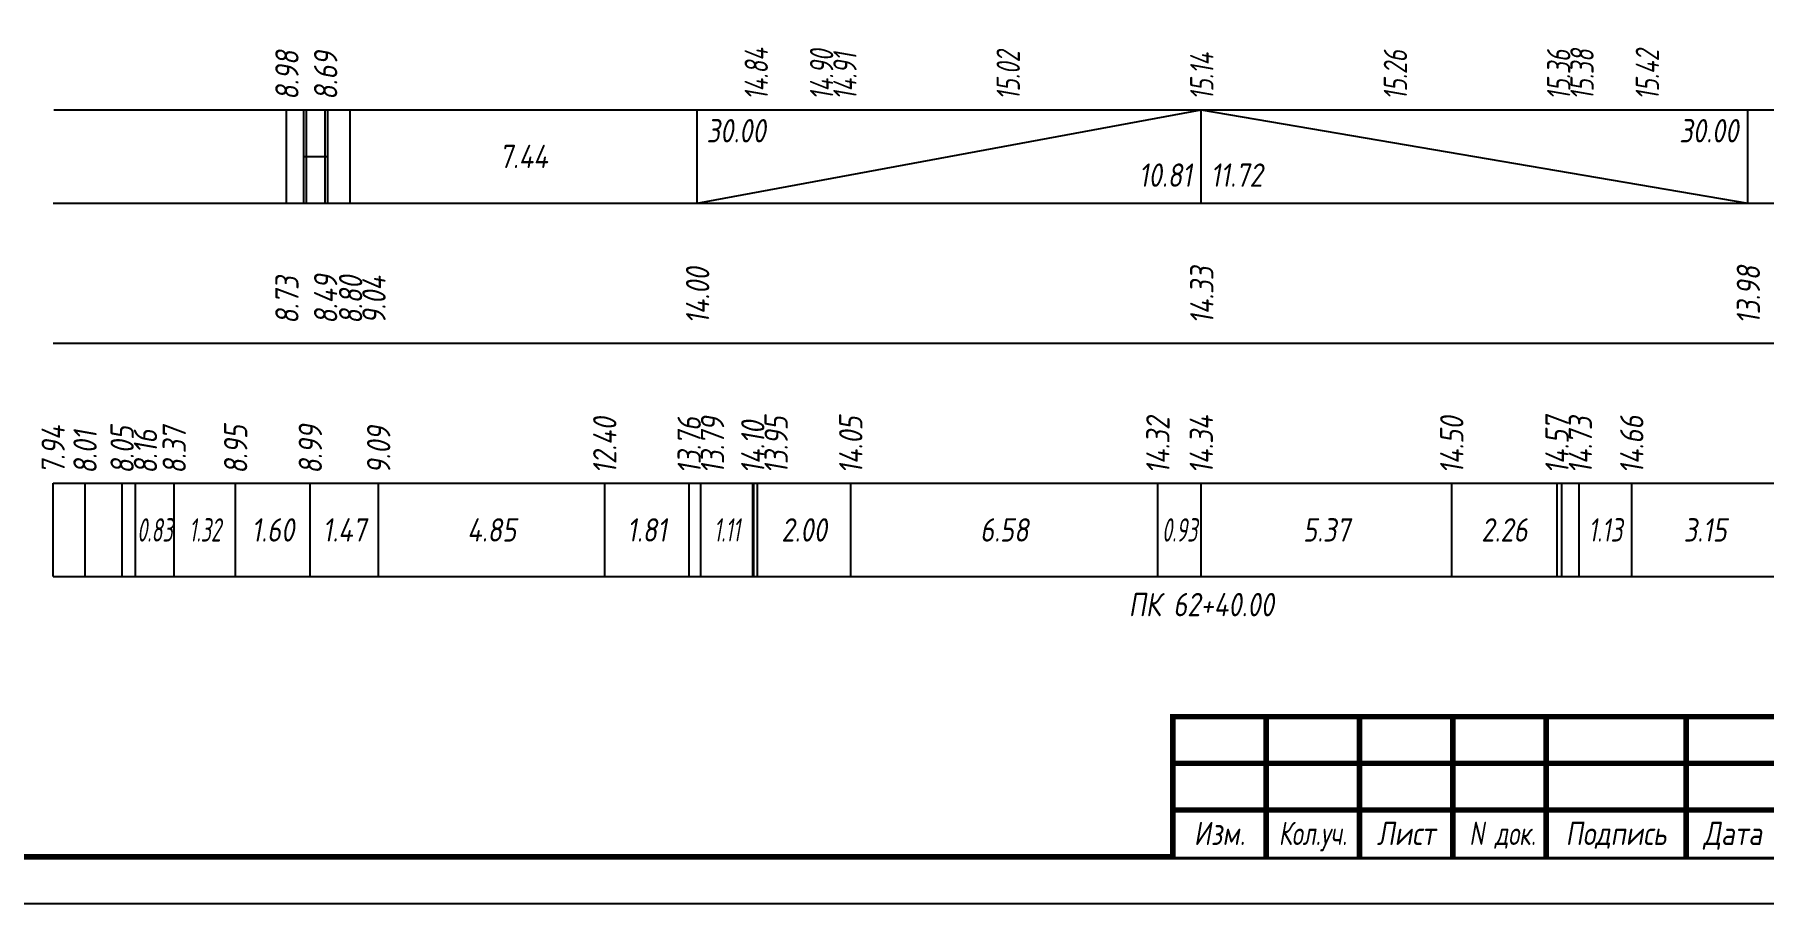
# Model space of a CAD drawing. Extents: x -717 to 1451, y -133302 to 233.
# Drawn here: x 78 to 263.2, y -98304.4 to -98211.4 of the extents above; entities that cross this region are included whole.
import ezdxf
from ezdxf.enums import TextEntityAlignment as Align

# ---------------------------------------------------------------- set-up
doc = ezdxf.new("R2010")
doc.units = 0
for name, color, linetype in [('Зарамочное оформление', 7, 'Continuous'), ('Код_510', 7, 'Continuous'), ('Код_514', 1, 'Continuous'), ('Код_516', 1, 'Continuous'), ('Подписи поперечников', 7, 'Continuous'), ('Таблица', 7, 'Continuous')]:
    doc.layers.add(name, color=color, linetype=linetype)
doc.styles.add('М', font='romand.shx', dxfattribs={"width": 0.8, "oblique": 10, "height": 2.5})

# ---------------------------------------------------------------- blocks, each defined once
blk = doc.blocks.new('Штамп')
at = {"linetype": 'Continuous'}
blk.add_wipeout([(199.95, -411.25), (384.95, -411.25), (384.95, -426.25), (199.95, -426.25)], dxfattribs=at).dxf.layer = 'Зарамочное оформление'
at = {"layer": 'Зарамочное оформление', "linetype": 'Continuous', "lineweight": -3, "const_width": 0.6, "flags": 128}
for points in [[(199.95, -426.25), (199.95, -411.25), (384.95, -411.25)], [(209.95, -411.25), (209.95, -426.25)], [(219.95, -411.25), (219.95, -426.25)], [(229.95, -411.25), (229.95, -426.25)], [(239.95, -411.25), (239.95, -426.25)], [(254.95, -411.25), (254.95, -426.25)], [(199.95, -416.25), (264.95, -416.25)], [(199.95, -421.25), (264.95, -421.25)]]:
    blk.add_lwpolyline(points, dxfattribs=at)
at = {"layer": 'Зарамочное оформление', "linetype": 'Continuous', "style": 'М', "oblique": 10}
for s, width, p in [('Изм.', 0.8, (204.95, -423.75)), ('Кол.уч.', 0.7, (214.95, -423.75)), ('Лист', 0.8, (224.95, -423.75)), ('N док.', 0.7, (235.28, -423.75)), ('Подпись', 0.8, (247.45, -423.75)), ('Дата', 0.8, (259.95, -423.75))]:
    blk.add_text(s, height=2.5, dxfattribs=dict(at, width=width)).set_placement(p, align=Align.MIDDLE_CENTER)
blk = doc.blocks.new('шифр')
blk.add_blockref('Штамп', (0, -97933))

msp = doc.modelspace()

# ---------------------------------------------------------------- linework, layer by layer
at = {"flags": 128}
msp.add_lwpolyline([(-30.054, -98304.421), (389.946, -98304.421), (389.946, -98007.421), (-30.054, -98007.421)], close=True, dxfattribs=at)
at = {"const_width": 0.6, "flags": 128}
msp.add_lwpolyline([(-10.054, -98299.421), (384.946, -98299.421), (384.946, -98012.421), (-10.054, -98012.421)], close=True, dxfattribs=at)
at = {"layer": 'Код_510'}
for p, q in [((79.946, -98269.421), (79.946, -98259.421)), ((83.365, -98269.421), (83.365, -98259.421)), ((87.339, -98269.421), (87.339, -98259.421)), ((88.767, -98269.421), (88.767, -98259.421)), ((92.921, -98269.421), (92.921, -98259.421)), ((99.501, -98269.421), (99.501, -98259.421)), ((107.504, -98269.421), (107.504, -98259.421)), ((114.83, -98269.421), (114.83, -98259.421)), ((139.065, -98269.421), (139.065, -98259.421)), ((148.113, -98269.421), (148.113, -98259.421)), ((149.364, -98269.421), (149.364, -98259.421)), ((154.931, -98269.421), (154.931, -98259.421)), ((155.046, -98269.421), (155.046, -98259.421)), ((155.431, -98269.421), (155.431, -98259.421)), ((165.431, -98269.421), (165.431, -98259.421)), ((198.345, -98269.421), (198.345, -98259.421)), ((203, -98269.421), (203, -98259.421)), ((229.846, -98269.421), (229.846, -98259.421)), ((241.122, -98269.421), (241.122, -98259.421)), ((241.622, -98269.421), (241.622, -98259.421)), ((243.499, -98269.421), (243.499, -98259.421)), ((249.136, -98269.421), (249.136, -98259.421))]:
    msp.add_line(p, q, dxfattribs=at)
at = {"layer": 'Код_516'}
for p, q in [((104.946, -98229.421), (104.946, -98219.421)), ((106.794, -98229.421), (106.794, -98219.421)), ((107.097, -98229.421), (107.097, -98219.421)), ((109.097, -98229.421), (109.097, -98219.421)), ((109.4, -98229.421), (109.4, -98219.421)), ((111.772, -98229.421), (111.772, -98219.421)), ((111.772, -98229.421), (111.772, -98219.421)), ((148.963, -98229.421), (148.963, -98219.421)), ((148.963, -98229.421), (203, -98219.421)), ((203, -98229.421), (203, -98219.421)), ((203, -98219.421), (261.576, -98229.421)), ((261.576, -98229.421), (261.576, -98219.421)), ((106.794, -98224.421), (107.097, -98224.421)), ((107.097, -98224.421), (109.097, -98224.421)), ((109.097, -98224.421), (109.4, -98224.421))]:
    msp.add_line(p, q, dxfattribs=at)
at = {"layer": 'Таблица'}
for p, q in [((80, -98219.421), (310.683, -98219.421)), ((79.946, -98229.421), (310.629, -98229.421)), ((79.946, -98244.421), (310.629, -98244.421)), ((79.946, -98259.421), (310.629, -98259.421)), ((79.946, -98269.421), (310.629, -98269.421))]:
    msp.add_line(p, q, dxfattribs=at)

# ---------------------------------------------------------------- texts
at = {"layer": 'Код_510', "style": 'М', "oblique": 10, "width": 0.8}
for s, p in [('12.40', (139.065, -98258.421)), ('13.76', (148.113, -98258.421)), ('13.79', (150.613, -98258.421)), ('13.95', (157.431, -98258.421)), ('14.05', (165.431, -98258.421)), ('14.32', (198.345, -98258.421)), ('14.34', (203, -98258.421)), ('14.50', (229.846, -98258.421)), ('14.57', (241.122, -98258.421)), ('14.73', (243.622, -98258.421)), ('14.66', (249.136, -98258.421)), ('7.94', (79.946, -98258.421)), ('8.01', (83.365, -98258.421)), ('8.05', (87.339, -98258.421)), ('8.16', (89.839, -98258.421)), ('8.37', (92.921, -98258.421)), ('8.95', (99.501, -98258.421)), ('8.99', (107.504, -98258.421)), ('9.09', (114.83, -98258.421)), ('14.10', (154.931, -98258.421))]:
    msp.add_text(s, height=2.5, rotation=90, dxfattribs=at).set_placement(p, align=Align.MIDDLE_LEFT)
at = {"layer": 'Код_510', "style": 'М', "oblique": 10}
for s, width, p in [('0.83', 0.6, (90.844, -98264.421)), ('1.32', 0.6, (96.211, -98264.421)), ('1.60', 0.8, (103.503, -98264.421)), ('1.47', 0.8, (111.167, -98264.421)), ('4.85', 0.8, (126.948, -98264.421)), ('1.81', 0.8, (143.589, -98264.421)), ('1.11', 0.6, (152.148, -98264.421)), ('2.00', 0.8, (160.431, -98264.421)), ('6.58', 0.8, (181.888, -98264.421)), ('0.93', 0.6, (200.672, -98264.421)), ('5.37', 0.8, (216.423, -98264.421)), ('2.26', 0.8, (235.484, -98264.421)), ('1.13', 0.7, (246.318, -98264.421)), ('3.15', 0.8, (257.001, -98264.421))]:
    msp.add_text(s, height=2.5, dxfattribs=dict(at, width=width)).set_placement(p, align=Align.MIDDLE_CENTER)
at = {"layer": 'Код_514', "style": 'М', "oblique": 10}
for s, width, p in [('8.98', 0.8, (105, -98218.382)), ('8.69', 0.8, (109.151, -98218.382)), ('14.84', 0.7, (155.304, -98218.382)), ('14.90', 0.7, (162.304, -98218.382)), ('14.91', 0.7, (164.804, -98218.382)), ('15.02', 0.7, (182.304, -98218.382)), ('15.14', 0.7, (203.054, -98218.382)), ('15.26', 0.7, (223.804, -98218.382)), ('15.36', 0.7, (241.304, -98218.382)), ('15.38', 0.7, (243.804, -98218.382)), ('15.42', 0.7, (250.804, -98218.382))]:
    msp.add_text(s, height=2.5, rotation=90, dxfattribs=dict(at, width=width)).set_placement(p, align=Align.MIDDLE_LEFT)
at = {"layer": 'Код_516', "style": 'М', "oblique": 10, "width": 0.8}
msp.add_text('30.00', height=2.5, dxfattribs=at).set_placement((149.963, -98220.421), align=Align.TOP_LEFT)
msp.add_text('30.00', height=2.5, dxfattribs=at).set_placement((260.576, -98220.421), align=Align.TOP_RIGHT)
msp.add_text('7.44', height=2.5, dxfattribs=at).set_placement((130.368, -98224.421), align=Align.MIDDLE_CENTER)
msp.add_text('10.81', height=2.5, dxfattribs=at).set_placement((202, -98228.421), align=Align.BOTTOM_RIGHT)
msp.add_text('11.72', height=2.5, dxfattribs=at).set_placement((204, -98228.421), align=Align.BOTTOM_LEFT)
for s, p in [('8.73', (105, -98242.371)), ('8.49', (109.151, -98242.371)), ('8.80', (111.826, -98242.371)), ('9.04', (114.326, -98242.371)), ('14.00', (149.017, -98242.371)), ('14.33', (203.054, -98242.371)), ('13.98', (261.63, -98242.371))]:
    msp.add_text(s, height=2.5, rotation=90, dxfattribs=at).set_placement(p, align=Align.MIDDLE_LEFT)
at = {"layer": 'Подписи поперечников', "style": 'М', "oblique": 10, "width": 0.8}
msp.add_text('ПК 62+40.00', height=2.5, dxfattribs=at).set_placement((203, -98274.421), align=Align.BOTTOM_CENTER)

# ---------------------------------------------------------------- next in the draw order: block references
msp.add_blockref('шифр', (0, 59.829))

doc.saveas('drawing.dxf')
